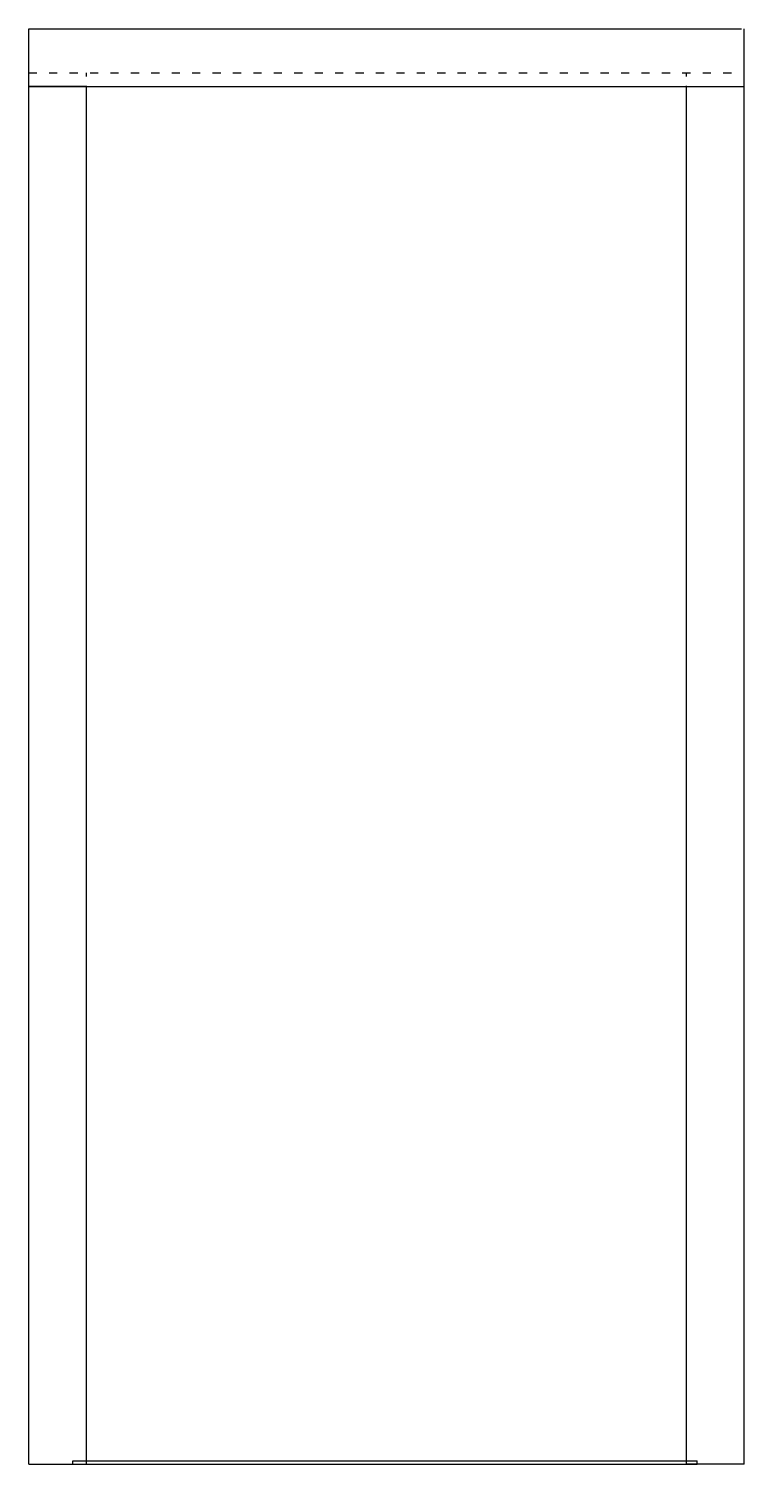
# Model space of a CAD drawing. Header units: millimetres. Extents: x -30 to 2673, y 0 to 2110.
# Drawn here: x -30 to 1021, y 0 to 2110 of the extents above.
import ezdxf

# ---------------------------------------------------------------- set-up
doc = ezdxf.new("R2010")
doc.units = ezdxf.units.MM
doc.linetypes.add('ACAD_ISO03W100', pattern=[30, 12, -18])
doc.layers.add('Dormant ... Parement', color=30, linetype='Continuous', lineweight=25, true_color=0xff7f00)
doc.layers.add('Seuil', color=178, linetype='Continuous', lineweight=25, true_color=0x000000)

msp = doc.modelspace()

# ---------------------------------------------------------------- linework, layer by layer
at = {"layer": 'Dormant ... Parement'}
for p, q in [((-30, 0), (-30, 2110)), ((-30, 2110), (1017, 2110)), ((-30, 2110), (1017, 2110)), ((1021, 0), (1021, 2110)), ((-30, 0), (-30, 2026)), ((55, 0), (55, 2026)), ((936, 0), (936, 2026)), ((55, 2025), (-30, 2025)), ((-30, 2025), (1017, 2025)), ((932, 2025), (1021, 2025)), ((-30, 0), (55, 0)), ((1021, 0), (936, 0))]:
    msp.add_line(p, q, dxfattribs=at)
at = {"layer": 'Dormant ... Parement', "linetype": 'ACAD_ISO03W100'}
for p, q in [((-30, 2045), (1021, 2045)), ((55, 0), (55, 2045)), ((936, 0), (936, 2045))]:
    msp.add_line(p, q, dxfattribs=at)
at = {"layer": 'Seuil'}
for p, q in [((35, 5), (952, 5)), ((35, 0), (35, 5)), ((35, 0), (952, 0)), ((952, 0), (952, 5))]:
    msp.add_line(p, q, dxfattribs=at)

doc.saveas('drawing.dxf')
